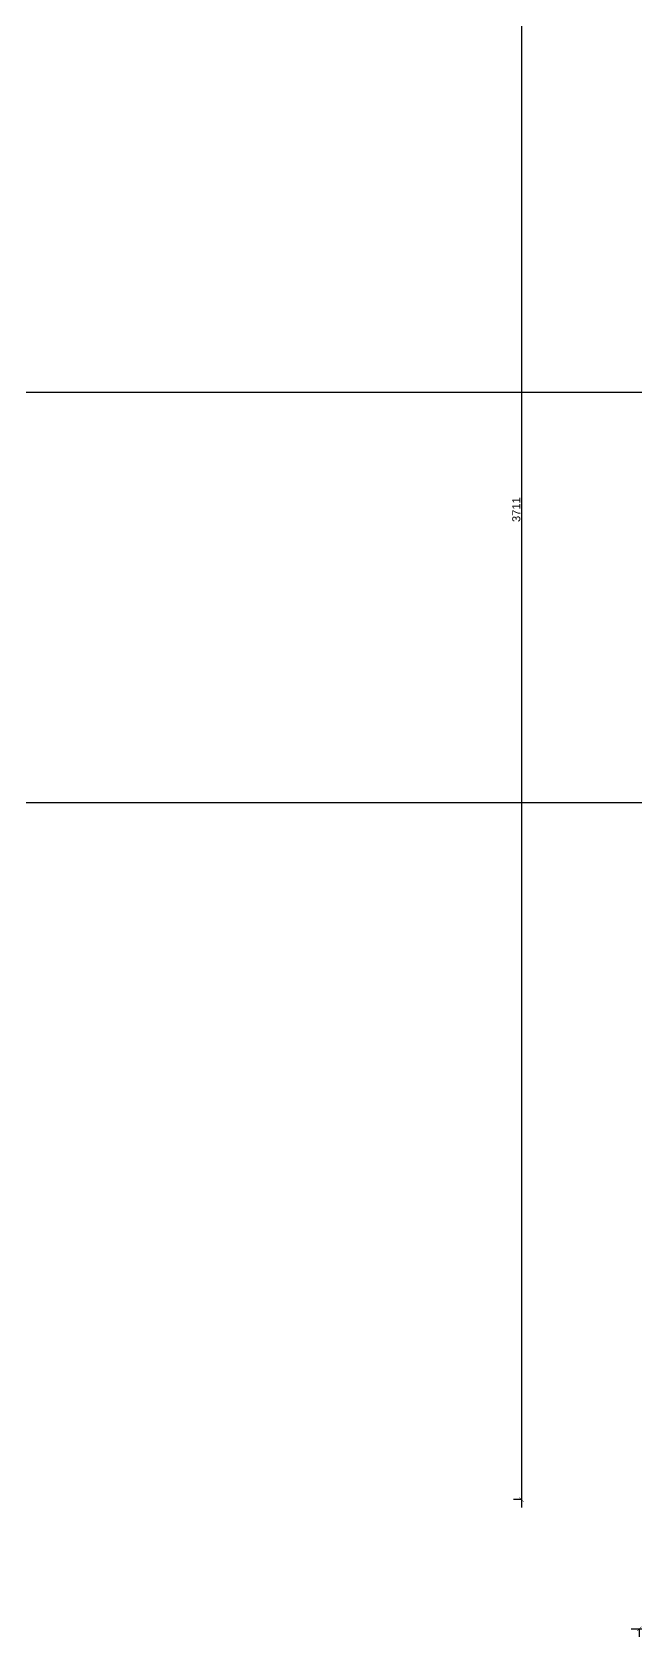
# Model space of a CAD drawing. Extents: x 250879 to 348495, y -51522 to -9360.
# Drawn here: x 319750 to 320883, y -44305 to -41297 of the extents above; entities that cross this region are included whole.
import ezdxf

# ---------------------------------------------------------------- set-up
doc = ezdxf.new("R2010")
doc.units = 0
doc.layers.get('0').update_dxf_attribs({"linetype": 'CONTINUOUS'})
doc.layers.get('DEFPOINTS').update_dxf_attribs({"color": 9, "linetype": 'CONTINUOUS'})
doc.layers.add('AXIS', color=1, linetype='CONTINUOUS')
doc.layers.add('WALL', color=7, linetype='CONTINUOUS')
doc.styles.get("Standard").update_dxf_attribs({"font": 'sanss___.ttf', "height": 15})
doc.dimstyles.new('STANDARD$0', dxfattribs={"dimscale": 0, "dimtxt": 12, "dimasz": 8, "dimexe": 15, "dimexo": 0.0625, "dimgap": 2, "dimtad": 1, "dimdec": 0, "dimzin": 0, "dimdsep": 46, "dimtxsty": 'Standard', "dimblk1": 'ARCHTICK', "dimblk2": 'ARCHTICK', "dimsah": 1, "dimcen": 0.09, "dimdle": 15, "dimclrd": 3, "dimclre": 3, "dimclrt": 3, "dimazin": 0, "dimtfac": 1, "dimtdec": 0, "dimtofl": 0, "dimtmove": 1, "dimatfit": 3, "dimldrblk": 'ARCHTICK', "dimfxl": 1.0455, "dimfxlon": 1, "dimtolj": 1, "dimtzin": 0, "dimarcsym": 0})

# ---------------------------------------------------------------- blocks, each defined once
blk = doc.blocks.new('_ARCHTICK')
at = {"color": 0, "linetype": 'ByBlock', "const_width": 0.15}
blk.add_lwpolyline([(-0.5, -0.5), (0.5, 0.5)], dxfattribs=at)
blk = doc.blocks.new('*D23')
at = {"layer": 'DEFPOINTS', "color": 0, "linetype": 'Continuous', "transparency": 16777216}
for p in [(157318.4, -32835.7), (157097.4, -36546.7), (157318.4, -36546.7)]:
    blk.add_point(p, dxfattribs=at)
at = {"layer": 'WALL', "color": 3, "linetype": 'Continuous', "lineweight": -2, "transparency": 16777216}
for p, q in [((157098.5, -32835.7), (157082.4, -32835.7)), ((157097.4, -32820.7), (157097.4, -36561.7)), ((157098.5, -36546.7), (157082.4, -36546.7))]:
    blk.add_line(p, q, dxfattribs=at)
at = {"layer": 'WALL', "color": 3, "linetype": 'Continuous', "lineweight": -2, "transparency": 16777216, "xscale": 8, "yscale": 8, "zscale": 8}
for p, rotation in [((157097.4, -32835.7), 90), ((157097.4, -36546.7), 270)]:
    blk.add_blockref('_ARCHTICK', p, dxfattribs=dict(at, rotation=rotation))
at = {"layer": 'WALL', "color": 3, "linetype": 'Continuous', "transparency": 16777216, "insert": (157087.7, -34691.2), "char_height": 15, "attachment_point": 5, "rotation": 90}
blk.add_mtext('\\A1;3711', dxfattribs=at)
blk = doc.blocks.new('*D24')
at = {"layer": 'DEFPOINTS', "color": 0, "linetype": 'Continuous', "transparency": 16777216}
for p in [(157318.4, -36546.7), (159235.4, -36546.7), (159235.4, -36789)]:
    blk.add_point(p, dxfattribs=at)
at = {"layer": 'WALL', "color": 3, "linetype": 'Continuous', "lineweight": -2, "transparency": 16777216}
for p, q in [((157303.4, -36789), (159250.4, -36789)), ((157318.4, -36788), (157318.4, -36804)), ((159235.4, -36788), (159235.4, -36804))]:
    blk.add_line(p, q, dxfattribs=at)
at = {"layer": 'WALL', "color": 3, "linetype": 'Continuous', "lineweight": -2, "transparency": 16777216, "xscale": 8, "yscale": 8, "zscale": 8, "rotation": 180}
blk.add_blockref('_ARCHTICK', (157318.4, -36789), dxfattribs=at)
at = {"layer": 'WALL', "color": 3, "linetype": 'Continuous', "lineweight": -2, "transparency": 16777216, "xscale": 8, "yscale": 8, "zscale": 8}
blk.add_blockref('_ARCHTICK', (159235.4, -36789), dxfattribs=at)
at = {"layer": 'WALL', "color": 3, "linetype": 'Continuous', "transparency": 16777216, "insert": (158276.9, -36779.3), "char_height": 15, "attachment_point": 5}
blk.add_mtext('\\A1;1917', dxfattribs=at)
blk = doc.blocks.new('site77')
at = {"layer": 'WALL', "linetype": 'Continuous'}
dim = blk.add_linear_dim(base=(157097.4, -36546.7), p1=(157318.4, -32835.7), p2=(157318.4, -36546.7), angle=90, dimstyle='STANDARD$0', override={"dimscale": 1}, dxfattribs=at)
dim.commit()
dim.dimension.update_dxf_attribs({"geometry": '*D23', "text_midpoint": (157087.7, -34691.2)})
dim = blk.add_linear_dim(base=(159235.4, -36789), p1=(157318.4, -36546.7), p2=(159235.4, -36546.7), dimstyle='STANDARD$0', override={"dimscale": 1}, dxfattribs=at)
dim.commit()
dim.dimension.update_dxf_attribs({"geometry": '*D24', "text_midpoint": (158276.9, -36779.3)})

msp = doc.modelspace()

# ---------------------------------------------------------------- linework, layer by layer
at = {"layer": 'AXIS'}
for p, q in [((285747.17429, -41972.08046), (334477.223, -41972.08046)), ((319849.54368, -41972.08046), (323901.22489, -41972.08046))]:
    msp.add_line(p, q, dxfattribs=at)
at = {"layer": 'WALL', "color": 4, "linetype": 'Continuous'}
msp.add_xline((336888.45633, -42741.55403), (-1, 0), dxfattribs=at)

# ---------------------------------------------------------------- block references
at = {"layer": 'WALL', "linetype": 'Continuous'}
msp.add_blockref('site77', (163570.70715, -7500.97547), dxfattribs=at)

doc.saveas('drawing.dxf')
